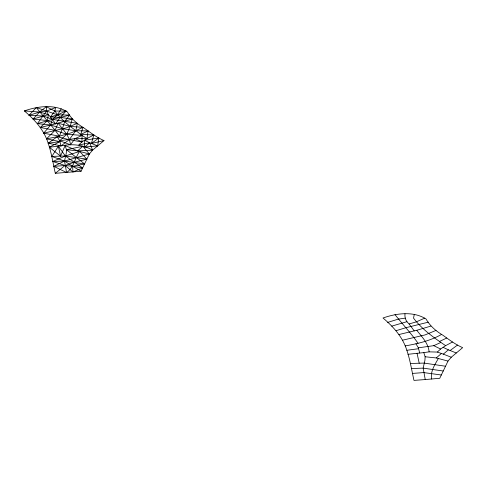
<?xml version="1.0" encoding="UTF-8"?>
<svg xmlns="http://www.w3.org/2000/svg" width="487" height="487" viewBox="0 0 487 487"><rect width="100%" height="100%" fill="white"/><g stroke="black" fill="none" stroke-linecap="round" stroke-linejoin="round"><path stroke-width="0.73" d="M97.644 145.905L89.736 142.77L78.687 144.998L81.926 141.948L82.09 135.423C72.557 128.032 61.898 120.922 54.873 111.066L46.302 106.702L39.648 112.04L33.037 119.059L47.47 120.569L55.555 123.844L72.259 119.011L70.134 126.437L66.749 134.254L59.682 140.743L61.021 145.887C71.839 143.635 82.869 144.621 92.591 150.173L103.987 140.585C96.785 137.474 90.533 132.653 84.19 128.136C77.299 124.015 71.339 118.919 67.364 111.907C54.684 103.914 37.889 106.16 24.35 110.926C34.589 119.583 43.867 129.804 48.055 142.813C51.452 152.741 53.01 163.115 55.311 173.317L81.073 171.217L89.34 153.995L92.591 150.173L89.736 142.77L84.446 140.262L84.659 147.062L97.644 145.905L98.824 137.998L84.446 140.262M79.673 151.433L65.337 156.004L52.821 161.477L65.027 165.513L72.66 166.31L84.58 163.924L66.469 149.679L82.875 146.27L89.34 153.995L77.61 150.885L65.13 145.528L66.469 149.679L66.256 153.277L64.491 161.057L66.573 172.483C74.194 167.595 74.548 158.196 79.673 151.433L86.863 159.158L74.158 162.25L65.027 165.513L53.759 166.353L66.573 172.483M407.96 354.299L423.793 352.606L425.133 356.752L424.92 360.35L423.154 368.129L425.242 379.556L439.743 378.289L448.003 361.074L451.26 357.245L462.65 347.657C455.448 344.553 449.203 339.725 442.853 335.208C435.968 331.087 430.009 325.992 426.028 318.985C413.347 310.986 396.558 313.232 383.013 317.999C393.259 326.661 402.536 336.882 406.718 349.885C410.133 359.814 411.649 370.193 413.974 380.396L425.242 379.556M46.302 106.702L46.569 111.073L48.304 114.603L47.47 120.569L40.263 127.46L55.019 130.346L66.749 134.254L82.09 135.423L86.966 138.582L93.839 134.929L91.434 143.47L103.987 140.585M93.839 134.929L80.714 134.455L82.991 127.302L70.134 126.437L58.111 123.205L55.019 130.346L46.521 138.838L57.283 136.713L69.239 139.696L81.926 141.948L86.966 138.582L88.098 130.936L75.814 130.735L62.427 128.702L50.636 125.001L37.389 123.631L46.569 111.073L55.579 107.578L54.873 111.066L50.441 116.88L55.555 123.844L60.26 117.416L66.11 111.042L54.873 111.066M414.242 314.657L413.536 318.139C421.967 329.315 434.02 337.814 445.629 345.654L452.502 342.002M61.021 145.887L48.164 143.208L57.283 136.713L59.39 136.202L62.427 128.702L64.741 121.385L69.714 115.084L57.539 114.829L36.336 107.536L28.964 115.346L43.246 115.985L52.383 119.364L77.366 123.321L75.814 130.735L69.239 139.696L61.021 145.887L49.29 147.226L60.54 156.126L65.337 156.004L86.863 159.158M55.311 173.317L65.027 165.513L72.928 171.954L82.656 167.924L65.337 156.004L58.385 146.185L51.847 156.418L60.54 156.126L65.13 145.528M438.337 358.505C434.806 364.739 430.191 371.514 431.598 379.026M61.259 108.729L57.539 114.829L52.383 119.364L37.389 123.631M57.283 136.713L59.682 140.743L70.445 144.785L75.095 138.594L82.09 135.423M82.991 127.302L71.534 132.72L59.39 136.202L43.666 133.182L50.636 125.001L52.383 119.364L69.714 115.084M423.793 352.606L429.114 351.858L437.35 352.071L440.589 349.021L445.629 345.654M66.469 149.679L77.61 150.885L82.875 146.27M425.133 356.752L436.273 357.957L441.545 353.349M84.659 147.062L89.736 142.77M437.35 352.071L443.322 354.134L448.399 349.843L456.307 352.978M91.434 143.47L98.824 137.998M450.098 350.543L457.488 345.07M49.29 147.226L59.919 141.638L46.521 138.838M53.759 166.353L64.491 161.057L89.34 153.995M66.11 111.042L57.539 114.829L50.441 116.88L48.304 114.603L39.648 112.04L24.35 110.926M424.774 318.114L416.202 321.907L409.104 323.952C405.951 321.493 404.557 317.725 404.965 313.78M441.654 334.374C430.429 340.748 417.797 343.725 405.184 345.91M80.714 134.455L88.098 130.936M439.377 341.527L446.762 338.008M415.947 343.785L418.351 347.815L433.765 345.667L440.759 342.495M77.366 123.321L66.433 127.838L43.666 133.182M436.029 330.393L425.102 334.916L402.335 340.255M430.928 326.083L416.775 330.277L398.926 334.532M28.964 115.346L39.648 112.04L46.569 111.073M387.628 322.418L398.317 319.113L405.233 318.151M396.053 330.703L406.134 327.641L428.377 322.157M33.037 119.059L48.304 114.603M391.7 326.138L406.974 321.676M40.263 127.46L55.555 123.844M86.966 138.582L75.095 138.594L59.682 140.743M48.164 143.208L59.919 141.638M406.828 350.281L418.583 348.71M412.422 373.426L423.69 372.585L441.319 374.996M77.61 150.885L92.591 150.173M52.821 161.477L64.491 161.057L84.58 163.924M411.485 368.549L423.154 368.129L443.243 370.997M410.517 363.491L424.007 363.077L445.526 366.236M50.441 116.88L60.26 117.416L72.259 119.011M82.656 167.924L72.66 166.31L64.491 161.057L51.847 156.418M436.273 357.957L448.003 361.074M443.322 354.134L451.26 357.245M81.926 141.948L75.095 138.594M440.589 349.021L433.765 345.667M443.109 347.341L448.399 349.843M81.073 171.217L72.66 166.31L72.928 171.954M416.775 330.277C421.821 336.888 428.359 343.079 429.114 351.858M58.111 123.205C63.152 129.81 69.696 136.007 70.445 144.785M409.104 323.952L414.224 330.917M418.053 343.274C411.022 333.169 402.554 324.275 395 314.608M59.39 136.202C52.359 126.096 43.885 117.197 36.336 107.536M418.351 347.815L419.684 352.959M417.049 353.258L419.204 363.199M58.385 146.185L60.54 156.126"/></g></svg>
